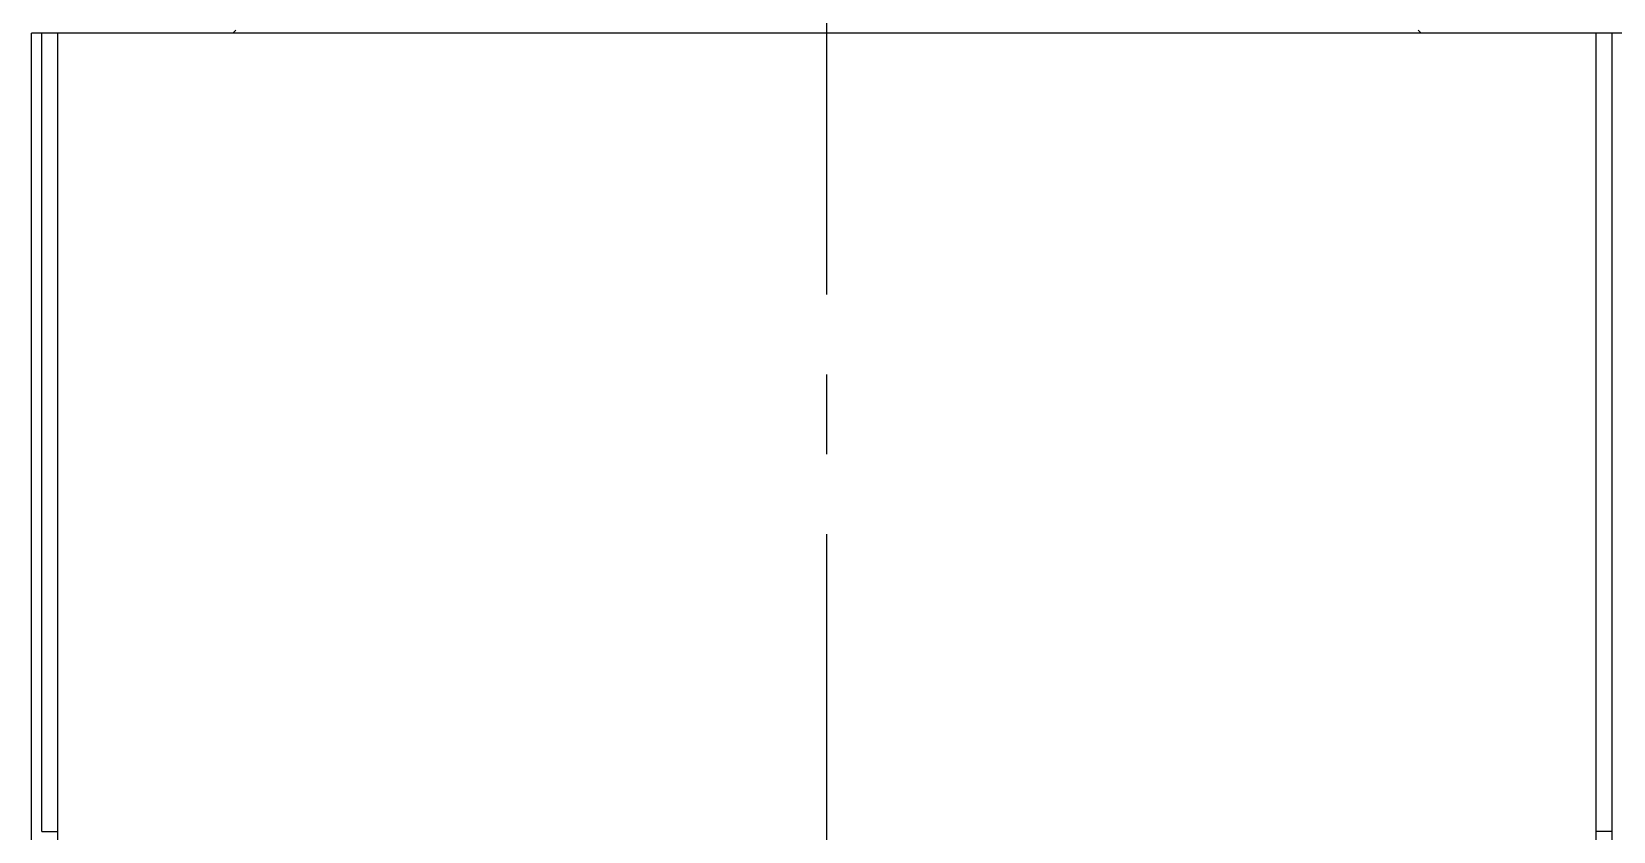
# Model space of a CAD drawing. Extents: x 0 to 1354, y 0 to 992.
# Drawn here: x 314.11 to 363.63, y 396.17 to 421.22 of the extents above; entities that cross this region are included whole.
import ezdxf

# ---------------------------------------------------------------- set-up
doc = ezdxf.new("R2010")
doc.units = 0
doc.header["$LTSCALE"] = 10
doc.header["$MEASUREMENT"] = 0
doc.linetypes.add('CENTER', pattern=[2, 1.25, -0.25, 0.25, -0.25])
doc.layers.add('1', color=7, linetype='CONTINUOUS')
doc.layers.add('W', color=7, linetype='CONTINUOUS')

msp = doc.modelspace()

# ---------------------------------------------------------------- linework, layer by layer
at = {"layer": '1', "color": 7, "linetype": 'Continuous', "lineweight": -3}
for p, q in [((314.431, 421.168), (314.115, 421.168)), ((314.115, 281.168), (314.115, 421.168)), ((314.931, 421.168), (314.431, 421.168)), ((314.431, 396.168), (314.431, 421.168)), ((363.089, 421.168), (314.931, 421.168)), ((320.41, 421.168), (320.51, 421.268)), ((357.61, 421.168), (357.51, 421.268)), ((363.589, 421.168), (363.089, 421.168)), ((363.089, 396.168), (363.089, 421.168)), ((363.906, 421.168), (363.589, 421.168)), ((363.589, 396.168), (363.589, 421.168))]:
    msp.add_line(p, q, dxfattribs=at)
for points in [[(314.931, 396.168), (314.931, 421.168)], [(314.431, 396.168), (314.931, 396.168)], [(363.589, 396.168), (363.089, 396.168)]]:
    msp.add_open_spline(points, degree=1, dxfattribs=at)
for points, knots in [([(314.995, 387.036), (314.995, 387.043), (314.994, 387.05), (314.991, 387.144), (314.989, 387.245), (314.981, 387.59), (314.976, 387.871), (314.969, 388.371), (314.966, 388.55), (314.962, 388.936), (314.96, 389.143), (314.954, 389.792), (314.95, 390.265), (314.943, 391.294), (314.94, 391.856), (314.936, 393.017), (314.934, 393.62), (314.932, 394.561), (314.932, 394.881), (314.931, 395.522), (314.931, 395.844), (314.931, 396.168)], [0, 0, 0, 0, 0.006607, 0.006607, 0.083022, 0.083022, 0.235851, 0.235851, 0.312266, 0.312266, 0.388681, 0.388681, 0.541511, 0.541511, 0.694341, 0.694341, 0.84717, 0.84717, 0.923585, 0.923585, 1, 1, 1, 1]), ([(363.082, 392.437), (363.082, 392.451), (363.082, 392.481), (363.083, 392.526), (363.083, 392.57), (363.083, 392.615), (363.083, 392.66), (363.083, 392.705), (363.083, 392.75), (363.084, 392.795), (363.084, 392.84), (363.084, 392.885), (363.084, 392.93), (363.084, 392.975), (363.084, 393.02), (363.085, 393.065), (363.085, 393.11), (363.085, 393.155), (363.085, 393.201), (363.085, 393.246), (363.085, 393.291), (363.085, 393.337), (363.085, 393.382), (363.086, 393.427), (363.086, 393.473), (363.086, 393.518), (363.086, 393.564), (363.086, 393.609), (363.086, 393.655), (363.086, 393.7), (363.086, 393.746), (363.087, 393.791), (363.087, 393.837), (363.087, 393.883), (363.087, 393.928), (363.087, 393.974), (363.087, 394.019), (363.087, 394.065), (363.087, 394.111), (363.087, 394.156), (363.087, 394.202), (363.088, 394.263), (363.088, 394.338), (363.088, 394.429), (363.088, 394.52), (363.088, 394.611), (363.088, 394.703), (363.088, 394.794), (363.089, 394.885), (363.089, 394.977), (363.089, 395.068), (363.089, 395.16), (363.089, 395.251), (363.089, 395.343), (363.089, 395.435), (363.089, 395.526), (363.089, 395.618), (363.089, 395.71), (363.089, 395.801), (363.089, 395.893), (363.089, 395.985), (363.089, 396.076), (363.089, 396.137), (363.089, 396.168)], [0, 0, 0, 0, 0.012716, 0.025417, 0.038103, 0.050774, 0.06343, 0.07607, 0.088696, 0.101306, 0.113902, 0.126482, 0.139048, 0.151599, 0.164135, 0.176656, 0.189162, 0.201654, 0.214131, 0.226594, 0.239042, 0.251475, 0.263894, 0.276298, 0.288688, 0.301064, 0.313425, 0.325772, 0.338105, 0.350423, 0.362728, 0.375018, 0.387294, 0.399555, 0.411803, 0.424037, 0.436257, 0.448463, 0.460655, 0.472833, 0.484998, 0.497148, 0.521284, 0.545399, 0.569493, 0.593567, 0.61762, 0.641654, 0.665669, 0.689664, 0.71364, 0.737598, 0.761537, 0.785459, 0.809363, 0.83325, 0.85712, 0.880973, 0.90481, 0.928631, 0.952436, 0.976225, 1, 1, 1, 1]), ([(363.502, 386.668), (363.507, 386.668), (363.513, 386.726), (363.521, 386.899), (363.524, 386.971), (363.529, 387.144), (363.532, 387.245), (363.54, 387.59), (363.545, 387.871), (363.552, 388.371), (363.554, 388.55), (363.558, 388.936), (363.561, 389.143), (363.567, 389.792), (363.57, 390.265), (363.577, 391.294), (363.58, 391.856), (363.585, 393.017), (363.586, 393.62), (363.588, 394.561), (363.589, 394.881), (363.589, 395.522), (363.589, 395.844), (363.589, 396.168)], [0, 0, 0, 0, 0.125, 0.125, 0.1875, 0.1875, 0.25, 0.25, 0.375, 0.375, 0.4375, 0.4375, 0.5, 0.5, 0.625, 0.625, 0.75, 0.75, 0.875, 0.875, 0.9375, 0.9375, 1, 1, 1, 1])]:
    msp.add_open_spline(points, degree=3, knots=knots, dxfattribs=at)
at = {"layer": 'W', "color": 1, "linetype": 'CENTER', "lineweight": -3}
msp.add_line((339.01, 212.98), (339.01, 461.13), dxfattribs=at)

doc.saveas('drawing.dxf')
